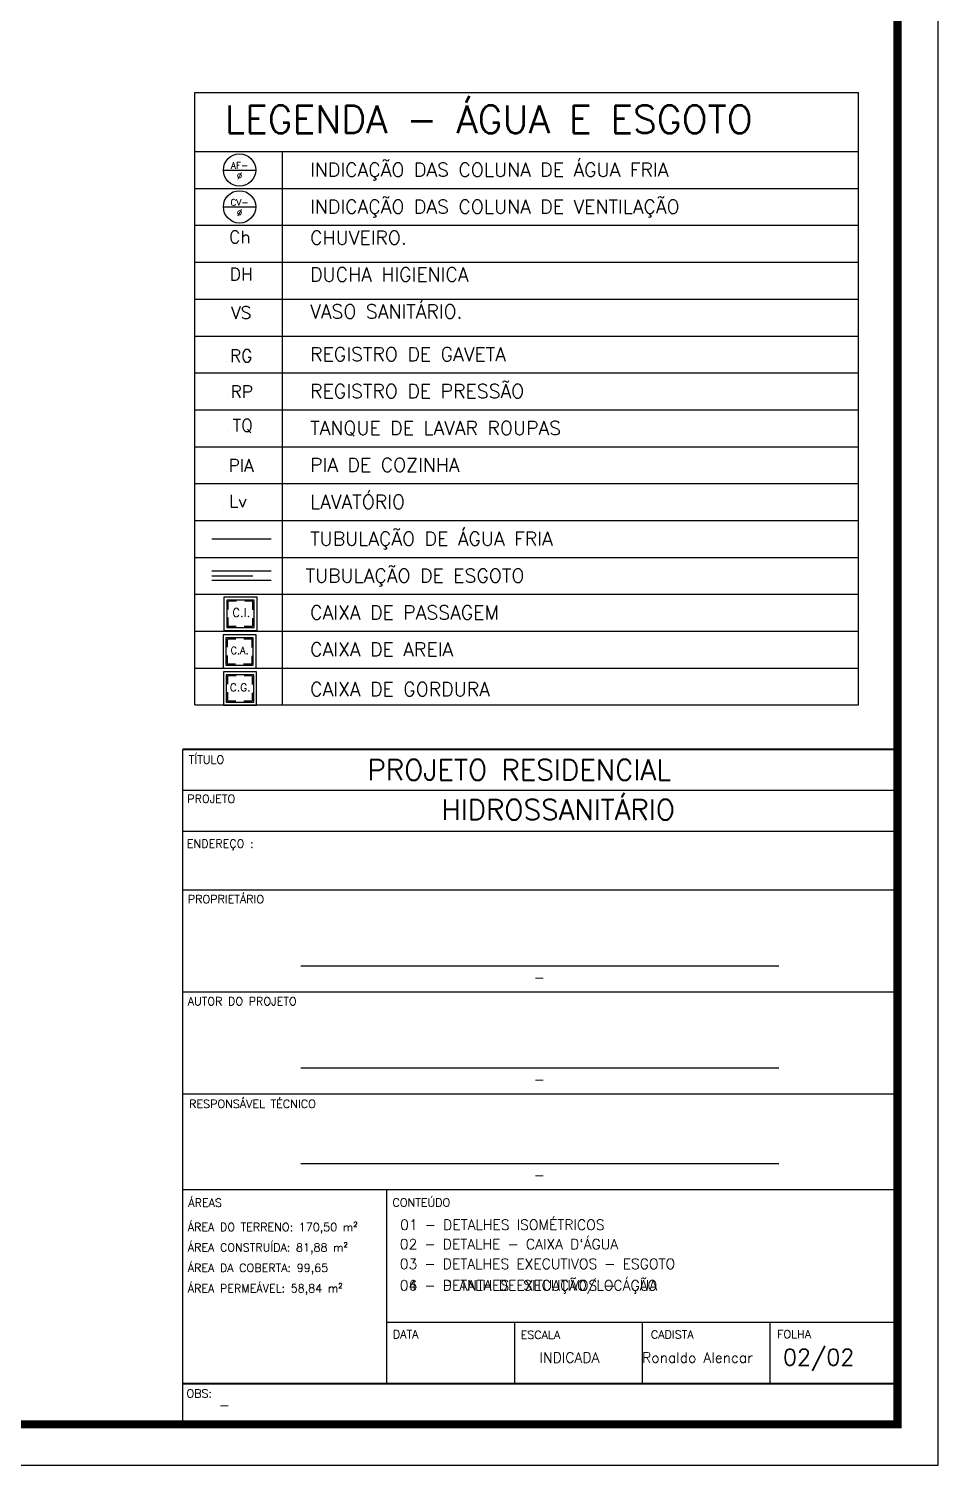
# Model space of a CAD drawing. Header units: millimetres. Extents: x -72 to 578, y 3 to 161.
# Drawn here: x 566.98 to 578.11, y 40.15 to 57.73 of the extents above; entities that cross this region are included whole.
import ezdxf
from ezdxf.enums import TextEntityAlignment as Align

# ---------------------------------------------------------------- set-up
doc = ezdxf.new("R2010")
doc.units = ezdxf.units.MM
doc.linetypes.add('HIDDEN', pattern=[0.375, 0.25, -0.125])
doc.linetypes.add('HIDDENX2', pattern=[0.75, 0.5, -0.25])
doc.layers.get('0').update_dxf_attribs({"color": 3})
for name, color, linetype in [('COTA', 7, 'Continuous'), ('Eixo', 4, 'HIDDENX2'), ('HIDROGRAFIA', 4, 'Continuous'), ('LAYER2', 5, 'Continuous'), ('TUBULAÇÃO_ESGOTO', 5, 'Continuous'), ('TUBULAÇÃO_HIDRÁULICA', 5, 'Continuous'), ('txt_0', 7, 'Continuous'), ('txt_1', 7, 'Continuous'), ('TXT_2', 6, 'Continuous')]:
    doc.layers.add(name, color=color, linetype=linetype)
doc.styles.add('ADITIVOCAD', font='romans.shx')
doc.styles.add('R80', font='simplex.shx', dxfattribs={"height": 12})
doc.styles.get("Standard").update_dxf_attribs({"font": 'arial.ttf'})

# ---------------------------------------------------------------- blocks, each defined once
blk = doc.blocks.new('ADH_HIUTILIZ1')
blk.add_line((0.12, 0), (0.12, 0))
at = {"flags": 8}
blk.add_attdef('$N', text='', height=0.09, dxfattribs=at).set_placement((0.226, 0.042), align=Align.MIDDLE)
blk = doc.blocks.new('Adhs_RefTbl')
at = {"color": 0, "linetype": 'ByBlock', "ltscale": 0.5}
blk.add_line((-0.321, 0), (0.321, 0), dxfattribs=at)
blk = doc.blocks.new('Adh_Afn')
blk.add_line((-0.25, 0), (0.25, 0))
blk.add_circle((0, 0), 0.25)
at = {"flags": 8}
for tag, p in [('$AF', (0, 0.07)), ('$DIAM', (0, -0.091))]:
    blk.add_attdef(tag, text='', height=0.1, dxfattribs=at).set_placement(p, align=Align.MIDDLE)
blk = doc.blocks.new('inp_cx')
for p, q in [((40, 40), (-40, 40)), ((-40, 40), (-40, -40)), ((40, -40), (40, 40)), ((-40, -40), (40, -40))]:
    blk.add_line(p, q)
at = {"color": 1, "linetype": 'Continuous', "ltscale": 0.5}
for p, q in [((33, 33), (-33, 33)), ((-33, 33), (-33, -33)), ((33, -33), (33, 33)), ((-33, -33), (33, -33))]:
    blk.add_line(p, q, dxfattribs=at)
at = {"color": 1, "linetype": 'HIDDEN', "ltscale": 0.5}
for p, q in [((30, 30), (-30, 30)), ((-30, 30), (-30, -30)), ((30, -30), (30, 30)), ((-30, -30), (30, -30))]:
    blk.add_line(p, q, dxfattribs=at)
at = {"style": 'R80'}
blk.add_text('C.I.', height=20.59, dxfattribs=at).set_placement((-19.6, -7.5))
blk = doc.blocks.new('_cxgordu')
for p, q in [((40, 40), (-40, 40)), ((-40, 40), (-40, -40)), ((40, -40), (40, 40)), ((-40, -40), (40, -40))]:
    blk.add_line(p, q)
at = {"color": 1, "linetype": 'Continuous', "ltscale": 0.5}
for p, q in [((33, 33), (-33, 33)), ((-33, 33), (-33, -33)), ((33, -33), (33, 33)), ((-33, -33), (33, -33))]:
    blk.add_line(p, q, dxfattribs=at)
at = {"color": 1, "linetype": 'HIDDEN', "ltscale": 0.5}
for p, q in [((30, 30), (-30, 30)), ((-30, 30), (-30, -30)), ((30, -30), (30, 30)), ((-30, -30), (30, -30))]:
    blk.add_line(p, q, dxfattribs=at)
at = {"style": 'R80'}
blk.add_text('C.G.', height=18.48, dxfattribs=at).set_placement((-24.3, -6.9))
blk = doc.blocks.new('_cxareia')
for p, q in [((40, 40), (-40, 40)), ((-40, 40), (-40, -40)), ((40, -40), (40, 40)), ((-40, -40), (40, -40))]:
    blk.add_line(p, q)
at = {"color": 1, "linetype": 'Continuous', "ltscale": 0.5}
for p, q in [((33, 33), (-33, 33)), ((-33, 33), (-33, -33)), ((33, -33), (33, 33)), ((-33, -33), (33, -33))]:
    blk.add_line(p, q, dxfattribs=at)
at = {"color": 1, "linetype": 'HIDDEN', "ltscale": 0.5}
for p, q in [((30, 30), (-30, 30)), ((-30, 30), (-30, -30)), ((30, -30), (30, 30)), ((-30, -30), (30, -30))]:
    blk.add_line(p, q, dxfattribs=at)
at = {"style": 'R80'}
blk.add_text('C.A.', height=17.28, dxfattribs=at).set_placement((-22, -6.1))

msp = doc.modelspace()

# ---------------------------------------------------------------- linework, layer by layer
at = {"layer": 'COTA'}
msp.add_lwpolyline([(537.31, 40.148), (578.11, 40.148), (578.11, 69.848), (537.31, 69.848)], close=True, dxfattribs=at)
at = {"layer": 'COTA', "const_width": 0.1}
msp.add_lwpolyline([(537.81, 40.648), (577.61, 40.648), (577.61, 69.348), (537.81, 69.348)], close=True, dxfattribs=at)
at = {"layer": 'Eixo'}
msp.add_line((569.22, 51.036), (569.944, 51.036), dxfattribs=at)
at = {"layer": 'LAYER2'}
for p, q in [((577.61, 40.648), (577.61, 54.398)), ((568.86, 48.911), (568.86, 40.648)), ((568.86, 48.411), (577.61, 48.411)), ((568.86, 47.911), (577.61, 47.911)), ((568.86, 47.194), (577.61, 47.194)), ((570.31, 46.262), (576.16, 46.262)), ((568.86, 45.944), (577.61, 45.944)), ((570.31, 45.012), (576.16, 45.012)), ((568.86, 44.694), (577.61, 44.694)), ((570.31, 43.84), (576.16, 43.84)), ((568.86, 43.523), (577.61, 43.523)), ((571.36, 41.148), (571.36, 43.523)), ((571.36, 41.898), (577.61, 41.898)), ((572.922, 41.898), (572.922, 41.148)), ((574.485, 41.898), (574.485, 41.148)), ((576.047, 41.898), (576.047, 41.148)), ((568.86, 40.648), (577.61, 40.648))]:
    msp.add_line(p, q, dxfattribs=at)
at = {"layer": 'LAYER2', "const_width": 0.025}
for points in [[(568.86, 48.911), (577.61, 48.911)], [(568.86, 41.148), (577.61, 41.148)]]:
    msp.add_lwpolyline(points, dxfattribs=at)
at = {"layer": 'TUBULAÇÃO_ESGOTO'}
for p, q in [((569.944, 51.092), (569.22, 51.093)), ((569.944, 50.979), (569.219, 50.98))]:
    msp.add_line(p, q, dxfattribs=at)
at = {"layer": 'txt_1'}
for p, q in [((569.01, 49.455), (569.01, 56.953)), ((569.01, 56.953), (577.134, 56.953)), ((569.01, 49.455), (569.01, 56.953)), ((577.134, 49.455), (577.134, 56.953)), ((569.01, 56.23), (577.134, 56.23)), ((570.083, 49.455), (570.083, 56.23)), ((569.01, 55.779), (577.134, 55.779)), ((569.01, 55.327), (577.134, 55.327)), ((569.01, 54.875), (577.134, 54.875)), ((569.01, 54.424), (577.134, 54.424)), ((569.01, 53.972), (577.134, 53.972)), ((569.01, 53.52), (577.134, 53.52)), ((569.01, 53.069), (577.134, 53.069)), ((569.01, 52.617), (577.134, 52.617)), ((569.01, 52.165), (577.134, 52.165)), ((569.01, 51.713), (577.134, 51.713)), ((569.01, 51.262), (577.134, 51.262)), ((569.01, 50.81), (577.134, 50.81)), ((569.01, 50.358), (577.134, 50.358)), ((569.01, 49.907), (577.134, 49.907)), ((569.01, 49.455), (577.134, 49.455)), ((569.01, 49.455), (577.134, 49.455))]:
    msp.add_line(p, q, dxfattribs=at)

# ---------------------------------------------------------------- block references
at = {"layer": 'HIDROGRAFIA', "xscale": 0.005081378358804369, "yscale": 0.005081378358804369, "zscale": 0.005081378358804369}
for name, p in [('inp_cx', (569.569, 50.572)), ('_cxareia', (569.559, 50.11)), ('_cxgordu', (569.564, 49.658))]:
    msp.add_blockref(name, p, dxfattribs=at)
at = {"layer": 'TUBULAÇÃO_HIDRÁULICA', "xscale": 1.129195190729479, "yscale": 1.129195190729479, "zscale": 1.129195190729479}
msp.add_blockref('Adhs_RefTbl', (569.582, 51.488), dxfattribs=at)
at = {"layer": 'txt_1'}
ref = msp.add_blockref('Adh_Afn', (569.558, 56.004), dxfattribs=dict(at, xscale=0.7904366335104298, yscale=0.7904366335104298, zscale=0.7904366335104298))
ref.add_attrib('$AF', 'AF-', dxfattribs={"layer": '0', "height": 0.079, "style": 'ADITIVOCAD', "flags": 8}).set_placement((569.558, 56.06), align=Align.MIDDLE)
ref.add_attrib('$DIAM', '%%C', dxfattribs={"layer": '0', "height": 0.079, "style": 'ADITIVOCAD', "flags": 8}).set_placement((569.558, 55.933), align=Align.MIDDLE)
ref = msp.add_blockref('Adh_Afn', (569.558, 55.553), dxfattribs=dict(at, xscale=0.7904366335104298, yscale=0.7904366335104298, zscale=0.7904366335104298))
ref.add_attrib('$AF', 'CV-', dxfattribs={"layer": '0', "height": 0.079, "style": 'ADITIVOCAD', "flags": 8}).set_placement((569.558, 55.608), align=Align.MIDDLE)
ref.add_attrib('$DIAM', '%%C', dxfattribs={"layer": '0', "height": 0.079, "style": 'ADITIVOCAD', "flags": 8}).set_placement((569.558, 55.481), align=Align.MIDDLE)
ref = msp.add_blockref('ADH_HIUTILIZ1', (569.179, 55.112), dxfattribs=dict(at, xscale=1.693792786094218, yscale=1.693792786094218, zscale=1.693792786094218))
ref.add_attrib('$N', 'Ch', dxfattribs={"layer": '0', "height": 0.1524, "style": 'ADITIVOCAD', "flags": 8}).set_placement((569.562, 55.184), align=Align.MIDDLE)
ref = msp.add_blockref('ADH_HIUTILIZ1', (569.195, 54.657), dxfattribs=dict(at, xscale=1.693792786094218, yscale=1.693792786094218, zscale=1.693792786094218))
ref.add_attrib('$N', 'DH', dxfattribs={"layer": '0', "height": 0.1524, "style": 'ADITIVOCAD', "flags": 8}).set_placement((569.578, 54.729), align=Align.MIDDLE)
ref = msp.add_blockref('ADH_HIUTILIZ1', (569.195, 54.186), dxfattribs=dict(at, xscale=1.693792786094218, yscale=1.693792786094218, zscale=1.693792786094218))
ref.add_attrib('$N', 'VS', dxfattribs={"layer": '0', "height": 0.1524, "style": 'ADITIVOCAD', "flags": 8}).set_placement((569.578, 54.258), align=Align.MIDDLE)
ref = msp.add_blockref('ADH_HIUTILIZ1', (569.195, 53.659), dxfattribs=dict(at, xscale=1.693792786094218, yscale=1.693792786094218, zscale=1.693792786094218))
ref.add_attrib('$N', 'RG', dxfattribs={"layer": '0', "height": 0.1524, "style": 'ADITIVOCAD', "flags": 8}).set_placement((569.578, 53.73), align=Align.MIDDLE)
ref = msp.add_blockref('ADH_HIUTILIZ1', (569.203, 53.219), dxfattribs=dict(at, xscale=1.693792786094218, yscale=1.693792786094218, zscale=1.693792786094218))
ref.add_attrib('$N', 'RP', dxfattribs={"layer": '0', "height": 0.1524, "style": 'ADITIVOCAD', "flags": 8}).set_placement((569.586, 53.29), align=Align.MIDDLE)
ref = msp.add_blockref('ADH_HIUTILIZ1', (569.214, 52.8), dxfattribs=dict(at, xscale=1.693792786094218, yscale=1.693792786094218, zscale=1.693792786094218))
ref.add_attrib('$N', 'TQ', dxfattribs={"layer": '0', "height": 0.1524, "style": 'ADITIVOCAD', "flags": 8}).set_placement((569.597, 52.871), align=Align.MIDDLE)
ref = msp.add_blockref('ADH_HIUTILIZ1', (569.194, 52.315), dxfattribs=dict(at, xscale=1.693792786094218, yscale=1.693792786094218, zscale=1.693792786094218))
ref.add_attrib('$N', 'PIA', dxfattribs={"layer": '0', "height": 0.1524, "style": 'ADITIVOCAD', "flags": 8}).set_placement((569.578, 52.387), align=Align.MIDDLE)
ref = msp.add_blockref('ADH_HIUTILIZ1', (569.156, 51.879), dxfattribs=dict(at, xscale=1.693792786094218, yscale=1.693792786094218, zscale=1.693792786094218))
ref.add_attrib('$N', 'Lv', dxfattribs={"layer": '0', "height": 0.1524, "style": 'ADITIVOCAD', "flags": 8}).set_placement((569.539, 51.951), align=Align.MIDDLE)

# ---------------------------------------------------------------- texts
at = {"layer": 'LAYER2', "style": 'ADITIVOCAD'}
for s, height, p in [('TÍTULO ', 0.1, (568.937, 48.736)), ('PROJETO RESIDENCIAL', 0.25, (571.122, 48.536)), ('HIDROSSANITÁRIO', 0.25, (572.027, 48.048)), ('PROJETO ', 0.1, (568.918, 48.256)), ('ENDEREÇO :', 0.1, (568.914, 47.707)), ('PROPRIETÁRIO', 0.1, (568.924, 47.028)), ('-', 0.125, (573.157, 46.058)), ('AUTOR DO PROJETO ', 0.1, (568.924, 45.778)), ('-', 0.125, (573.157, 44.808)), ('RESPONSÁVEL TÉCNICO ', 0.1, (568.94, 44.522)), ('-', 0.125, (573.157, 43.636)), ('ÁREAS', 0.1, (568.931, 43.312)), ('CONTEÚDO', 0.1, (571.43, 43.314)), ('ÁREA DO TERRENO: 170,50 m²', 0.1, (568.924, 43.014)), ('01 - DETALHES ISOMÉTRICOS', 0.125, (571.524, 43.03)), ('02 - DETALHE - CAIXA D`ÁGUA', 0.125, (571.52, 42.792)), ('ÁREA CONSTRUÍDA: 81,88 m²', 0.1, (568.924, 42.764)), ('ÁREA DA COBERTA: 99,65', 0.1, (568.924, 42.514)), ('03 - DETALHES EXECUTIVOS - ESGOTO', 0.125, (571.52, 42.55)), ('ÁREA PERMEÁVEL: 58,84 m²', 0.1, (568.924, 42.264)), ('04 - DETALHES EXECUTIVOS - ÁGUA', 0.125, (571.52, 42.287)), ('06 - PLANTA DE SITUAÇÃO/LOCAÇÃO', 0.125, (571.52, 42.288)), ('DATA ', 0.1, (571.435, 41.701)), ('ESCALA ', 0.1, (572.998, 41.694)), ('CADISTA', 0.1, (574.593, 41.698)), ('FOLHA', 0.1, (576.137, 41.702)), ('INDICADA', 0.125, (573.229, 41.403)), ('Ronaldo Alencar', 0.125, (574.485, 41.403)), ('02/02', 0.2, (576.209, 41.37)), ('OBS:', 0.1, (568.908, 40.976)), ('-', 0.125, (569.302, 40.823))]:
    msp.add_text(s, height=height, dxfattribs=at).set_placement(p)
at = {"layer": 'txt_0', "style": 'ADITIVOCAD'}
for s, height, p in [('INDICAÇÃO DAS COLUNA DE ÁGUA FRIA', 0.16938, (570.422, 55.923)), ('INDICAÇÃO DAS COLUNA DE VENTILAÇÃO', 0.16938, (570.422, 55.471)), ('CHUVEIRO.', 0.1694, (570.422, 55.091)), ('DUCHA HIGIENICA', 0.16938, (570.422, 54.64)), ('VASO SANITÁRIO.', 0.16938, (570.422, 54.188)), ('REGISTRO DE GAVETA', 0.16938, (570.422, 53.664)), ('REGISTRO DE PRESSÃO', 0.16938, (570.422, 53.213)), ('TANQUE DE LAVAR ROUPAS', 0.16938, (570.422, 52.761)), ('PIA DE COZINHA', 0.16938, (570.422, 52.309)), ('LAVATÓRIO', 0.1694, (570.422, 51.858)), ('TUBULAÇÃO DE ÁGUA FRIA', 0.16938, (570.422, 51.406)), ('TUBULAÇÃO DE ESGOTO', 0.16938, (570.366, 50.954)), ('CAIXA DE PASSAGEM', 0.16938, (570.422, 50.503)), ('CAIXA DE AREIA', 0.16938, (570.422, 50.051)), ('CAIXA DE GORDURA', 0.16938, (570.422, 49.564))]:
    msp.add_text(s, height=height, dxfattribs=at).set_placement(p)
at = {"layer": 'TXT_2', "style": 'ADITIVOCAD'}
msp.add_text('LEGENDA - ÁGUA E ESGOTO', height=0.33876, dxfattribs=at).set_placement((569.379, 56.456))

doc.saveas('drawing.dxf')
